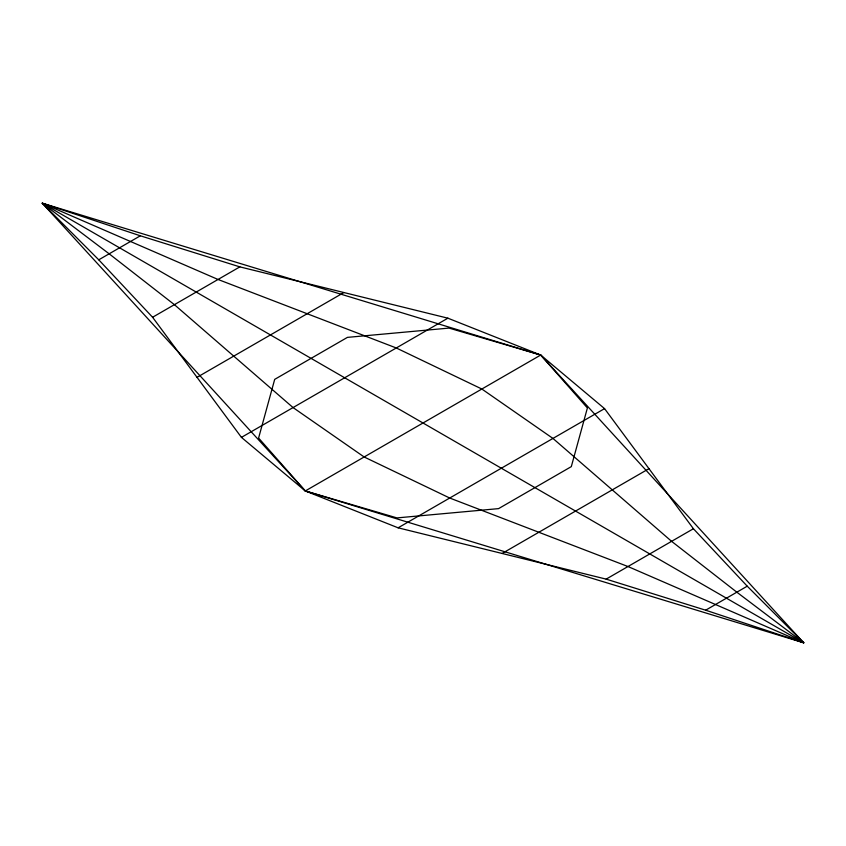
<?xml version="1.0" encoding="UTF-8"?>
<svg xmlns="http://www.w3.org/2000/svg" width="846" height="846" viewBox="0 0 846 846"><rect width="100%" height="100%" fill="white"/><g stroke="black" fill="none" stroke-linecap="round" stroke-linejoin="round"><path stroke-width="1.27" d="M98.76 259.817L140.351 235.801L239.852 266.871L447.883 318.181L540.7 355.045L604.562 408.629L693.413 528.739L747.24 586.183L803.7 642.791L305.3 490.955L241.438 437.371L152.587 317.261L98.76 259.817L42.3 203.209L540.7 355.045L803.7 642.791L705.649 610.199L606.148 579.129L398.117 527.819L305.3 490.955L42.3 203.209L140.351 235.801M152.587 317.261L239.852 266.871M197.065 377.305L343.846 292.557M241.438 437.371L447.883 318.181M305.3 490.955L540.7 355.045L587.399 407.962L571.304 466.632L498.569 508.626L396.964 517.911L305.3 490.955L258.601 438.038L274.696 379.368L347.431 337.374L449.036 328.089L540.7 355.045M398.117 527.819L604.562 408.629M502.154 553.443L648.935 468.695M606.148 579.129L693.413 528.739M705.649 610.199L747.24 586.183M42.3 203.209L218.035 279.476L396.277 347.97L481.85 389.023L552.946 438.429L671.597 541.334L736.845 592.189L803.7 642.791L627.965 566.524L449.723 498.03L364.15 456.977L293.054 407.571L174.403 304.666L109.155 253.811L42.3 203.209L803.7 642.791"/></g></svg>
